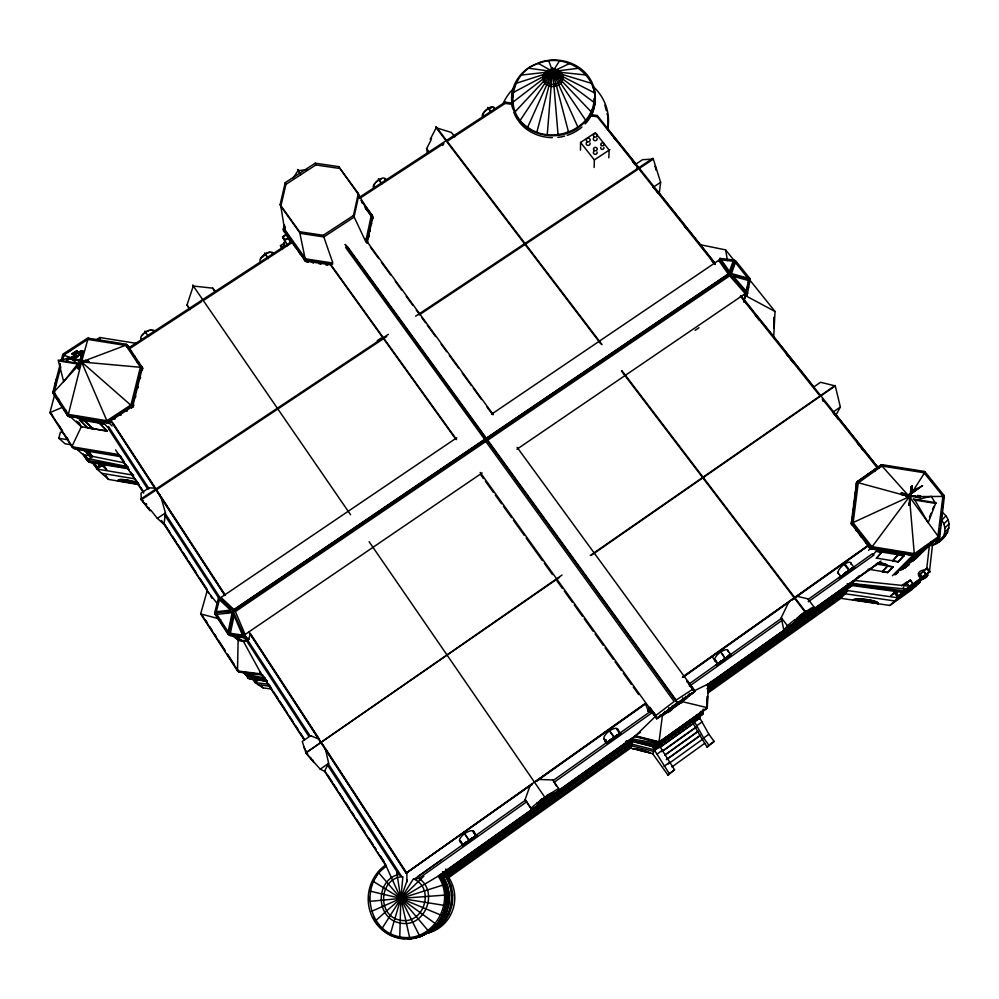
<?xml version="1.0" encoding="UTF-8"?>
<svg xmlns="http://www.w3.org/2000/svg" width="999" height="999" viewBox="0 0 999 999"><rect width="100%" height="100%" fill="white"/><g stroke="black" fill="none" stroke-linecap="round" stroke-linejoin="round"><path stroke-width="1.5" d="M74.65 355.944L76.473 354.62L74.775 355.719A22.79 9.778 -28.7 0 1 74.538 356.131C58.604 363.624 71.853 359.815 74.8 354.158M81.456 351.124L81.443 352.859M367.132 242.158L367.12 243.182M580.481 150.187L580.556 142.445L595.342 132.692L609.165 150.1L608.803 157.792M594.155 98.439C593.743 129.758 551.373 145.392 527.659 127.223C502.847 111.264 511.138 71.503 538.436 63.461C565.834 51.798 601.236 75.737 594.043 106.581M945.578 535.501L938.623 540.059L934.377 540.834L930.369 544.755C945.291 543.893 956.38 523.051 942.794 512.849M909.889 503.971L909.989 502.172L909.352 504.358M910.289 502.684L909.702 504.133M938.348 542.182C945.628 537.524 946.927 526.885 941.72 520.192L945.841 516.008M432.018 929.22A2.697 2.572 -85.2 0 0 433.491 927.846C448.126 914.997 450.199 891.657 439.947 875.461L439.235 875.361L443.718 884.415A40.522 38.861 -81.5 0 1 423.239 935.151A40.522 38.861 -81.5 0 1 373.189 918.793A40.522 38.861 -81.5 0 1 385.264 865.296L386.064 865.234L377.572 852.172M909.652 502.497L909.29 504.895L909.914 502.647M909.877 503.558C909.939 501.248 909.215 507.654 910.251 502.709M236.701 637.824L238.137 640.047L237.5 670.953L239.236 672.102L262.862 675.087M591.558 116.146L591.633 113.062M591.982 116.134L592.132 109.952M911.937 489.185L911.937 488.861M640.446 732.23L438.099 876.173C456.88 902.447 432.167 943.83 399.775 936.85L400.836 898.426L402.909 876.685M433.616 929.157L424.812 933.753L433.616 929.157L440.684 922.539L445.879 914.26L448.838 904.894L449.375 895.092L447.452 885.526L443.219 876.835L441.158 876.573L441.508 874.662L442.807 874.849L631.63 740.496L632.504 738.224M594.13 167.495L594.343 159.915L580.556 142.445M636.625 168.094L638.186 168.082L597.252 116.746L597.29 115.534L589.61 114.41M607.742 129.221L608.129 117.682L607.042 113.499M911.65 487.2L909.477 505.307L911.65 487M607.717 129.445L608.129 117.682M773.726 323.289L773.925 317.345M903.583 553.908L901.585 553.97L901.672 553.284M607.729 129.97L607.779 128.746A54.77 49.675 -4.9 0 0 593.106 86.426M407.555 938.585C438.249 939.385 456.993 899.899 439.61 875.411L635.252 736.238L659.153 742.257L706.917 708.191L707.517 696.303M693.731 691.096L708.478 683.828L707.292 707.679L706.58 708.666L658.94 742.644L635.089 736.638L439.947 875.461M700.324 714.56L700.162 717.569L698.825 719.442M703.171 709.115L702.934 713.736L656.58 746.802L633.403 740.946M707.804 690.359L708.104 684.402L879.944 562.162L707.767 684.927L708.478 683.828M773.738 327.834L774.275 317.457M748.875 278.871L775.037 311.488L773.713 336.775L756.168 315.197M428.908 931.043C447.415 920.579 452.784 894.08 441.158 876.573M438.561 923.001L440.022 922.689C451.098 909.065 451.56 888.411 440.934 874.412M425.599 933.216C447.402 924.974 455.819 895.903 442.944 876.797L633.229 741.37L656.355 747.215M423.089 934.003C448.888 929.37 459.89 894.879 443.906 874.849M427.647 932.991C450.249 926.31 459.902 896.54 446.79 877.297L631.493 745.803L653.933 751.473M77.522 356.081C78.084 358.604 77.198 355.02 79.208 355.182C86.301 352.31 75.075 356.056 80.157 353.384M77.697 356.531L78.197 355.944L77.485 355.919M368.881 901.772L369.143 897.264M706.58 708.666L707.342 696.528M399.775 936.85C367.345 931.193 359.353 883.978 386.288 866.32L324.513 771.278L320.242 769.168L306.069 753.296L302.26 741.483L310.614 735.689L319.455 739.322L250.337 633.466L248.751 639.06L243.107 640.771L238.137 640.047M911.325 486.763L912 485.964L911.25 489.248M80.082 353.171C91.359 347.04 70.867 358.678 81.543 350.649M244.668 641.033L239.76 640.434C223.863 627.36 242.395 644.48 246.278 640.846M547.252 134.715L552.634 67.595M74.7 353.996L71.791 353.783L76.836 350.649L75.712 352.909L81.356 350.999L81.481 352.847L81.98 351.074L81.169 352.16M912.349 485.989L910.938 489.772L911.8 486.763M110.764 420.292L155.694 489.123L155.482 488.199L149.063 487.812L148.988 488.661L108.491 426.523M857.679 600.337L873.8 602.697M852.709 600.049L878.009 603.721A12.925 2.485 6.6 0 0 867.607 599.65A12.925 2.485 6.6 0 0 852.709 600.049L840.896 598.339L708.129 692.881M890.958 552.222L891.982 550.511L890.958 552.222L892.906 552.472L892.457 551.773M880.419 549.787L880.331 550.461L882.254 550.724L881.83 550.024M902.397 553.409L870.516 548.164L870.429 548.838L872.327 549.088L871.927 548.389M652.809 159.478L652.934 158.304L415.596 316.221M938.973 536.488L938.635 537.812M939.547 534.465L940.234 528.459M940.571 525.462L941.245 519.468M941.595 516.471L942.107 511.975M942.581 507.717L943.118 502.972M943.655 498.314L943.805 496.978L942.382 496.753L944.018 495.392L925.124 471.953L910.226 495.317M935.588 539.085L937.174 539.522L939.734 536.95L944.33 496.416L909.415 496.653L856.892 482.355L851.635 523.776L851.51 521.765M635.089 736.638L635.426 735.801L659.39 741.845L707.292 707.679L682.367 701.66L662.362 715.896L658.94 742.644M926.722 568.731L929.395 545.479M927.896 572.39L927.547 575.486L904.769 591.957L853.034 584.939L707.529 688.498M932.567 544.343L929.432 571.84L926.123 574.487L923.213 570.816L926.985 568.094L929.894 571.765L926.985 568.094M942.919 496.178L937.786 537.225L938.685 538.349M878.009 603.721L889.872 605.444L911.2 590.184L920.067 582.217L920.416 579.183M905.444 553.908L913.523 555.869L911.525 555.606L911.612 554.92M900.661 494.268L920.079 497.24L900.661 494.268L900.836 493.581L919.942 497.09M939.734 536.95L938.311 536.713L914.547 553.658L913.885 555.506L870.429 548.838M881.18 466.096L882.005 464.685L924.175 471.403L923.526 473.339L924.624 472.552M916.071 554.47C911.15 556.131 900.773 568.618 914.385 555.019L909.415 496.653L880.968 464.922L857.417 481.481L856.18 483.366L856.605 484.94M942.544 496.803L943.106 496.378L924.025 472.739L924.175 471.403M872.689 555.157L876.248 551.136L903.983 555.706L898.113 561.9L892.569 560.976L898.438 553.871M898.113 561.9L903.983 555.706M902.659 552.272L901.585 553.97M909.59 505.169L908.89 505.219L911.188 486.763M911.175 487.949L911.313 486.788M904.083 552.497L903.558 554.233M911.612 489.335L911.575 488.848M220.779 599.075L218.469 597.976L214.635 612.799L233.629 611.138L729.957 274.101L734.615 260.152L719.917 258.391L719.367 261.326L719.517 260.09L720.853 260.252M876.048 563.985L893.118 566.808L887.624 572.614L882.254 571.728L887.649 565.909A8.154 1.773 7.5 0 0 879.058 562.724M887.624 572.614L893.118 566.808M892.569 560.976L898.338 554.77A8.442 1.898 7.3 0 0 893.768 552.135M225.449 595.354L160.777 496.316L165.447 512.949L164.036 524.4L157.343 518.356L150.724 510.077L149.962 510.589L140.634 499.175L388.361 334.353M702.235 247.153L659.278 193.307L660.626 182.293L653.334 159.116L642.544 159.678L634.977 164.71M719.917 258.391L719.755 259.628L729.957 274.101L746.34 292.882L747.677 293.119C746.603 296.004 743.905 297.29 743.98 301.71M881.88 552.06L876.41 558.304L881.88 552.06A8.442 1.898 7.3 0 1 891.682 551.723M882.254 571.728L887.649 565.909M871.228 548.488L870.516 546.003M881.405 466.62L881.568 465.297L882.966 465.522M870.928 548.339L909.415 496.653L939.21 537.837L914.947 555.269L914.048 554.145M880.531 465.522L857.017 482.067L857.891 483.166L881.842 466.009L882.005 464.685M872.814 547.352L872.327 549.088M852.584 514.173L852.721 512.35L854.133 512.574M854.407 505.007L853.546 504.045L854.008 502.285M855.406 494.305L855.294 492.27M856.48 482.942L851.348 523.114L853.633 524.45L852.796 525.549M912.312 486.088L911.712 487.175M283.416 247.789L283.916 242.682M54.558 385.427L56.831 377.922M745.903 294.88L745.679 296.116L745.641 294.842M743.768 301.81L748.825 279.295L749.912 278.559L735.551 260.664L734.465 261.388L719.755 259.628L491.558 414.185M746.977 295.529L746.653 294.243M747.826 289.335L748.563 287.337L747.227 287.1M748.651 283.179L750.162 279.533L729.957 274.101L730.344 272.565L232.755 610.414L243.918 635.289L249.113 639.36M750.162 279.533L747.202 294.742L745.866 294.505M442.807 874.849L442.457 876.735L633.453 740.821L631.855 738.586M744.168 298.888L743.681 301.536L745.217 295.741L744.567 295.504M238.549 635.864L238.249 636.738L236.513 635.963M239.76 640.434L245.667 640.834M245.742 636.713L245.03 637.737L243.656 636.663L243.918 635.289L482.167 472.914M244.006 636.7L244.043 637.387M244.231 637.374L248.102 640.921M244.58 637.387L244.855 636.013M245.454 638.336L247.914 640.247L244.767 637.374L229.658 635.202M456.755 437.762L219.792 598.251L233.629 611.138L228.684 634.465L243.656 636.663M235.152 636.513L240.235 640.384M228.109 631.793L232.168 612.699L216.808 614.373M230.332 633.291L234.103 615.584L242.42 635.064M281.993 209.028L280.12 204.62L285.239 182.617L315.222 163.187L338.649 166.608L358.853 195.105L371.191 216.021L365.671 241.483L366.396 242.47M367.432 243.194L366.945 241.683L372.465 216.209L371.191 216.021L364.935 207.505M369.755 230.032L369.505 231.231L370.317 229.857L368.843 229.008M367.232 242.545L372.727 217.108M368.943 236.226L368.119 237.587L368.743 235.564M371.69 223.514L370.879 224.887L371.491 222.852M372.927 217.782L372.115 219.143L372.927 217.782L372.277 215.309L362.45 201.935M366.945 241.683L365.671 241.483L353.459 215.522L358.329 193.381L338.649 166.608M604.582 740.933L606.231 743.281L607.042 741.832L605.369 739.472M325.724 262.737L325.711 264.585L327.185 264.373L327.56 265.297L327.01 262.937L326.985 264.772M77.497 356.393L76.424 356.468A6.606 2.822 -29.1 0 1 75.899 356.593L75.762 356.718M313.486 260.876L313.474 262.725L312.2 262.525L312.212 260.689M318.981 261.713L318.968 263.561L320.454 263.349L320.829 264.273L320.267 261.913L320.242 263.748M236.9 636.538L237.113 635.814M245.03 637.737L243.681 637.537L243.893 636.8M307.355 261.788L307.355 259.952L307.967 262.312L307.555 261.388L306.069 261.588L305.444 260.115L299.563 231.731L280.12 204.62M285.239 182.617L285.939 184.353L280.831 206.306L284.565 229.295L305.719 258.903L305.906 260.989L304.545 260.115M219.792 598.251L215.971 613.074L214.797 613.873L227.784 633.89L230.12 635.551L231.481 635.751L231.793 634.84M230.12 635.551L230.357 634.79M645.829 751.847L637.512 749.737M633.241 748.775L650.024 753.021A8.654 0.812 14.1 0 0 641.982 750.149A8.654 0.812 14.1 0 0 633.241 748.775L630.594 748.101L448.788 877.559L445.404 877.122L632.117 744.218L654.807 749.949L660.152 746.128M284.153 231.543C287.237 232.692 282.904 232.817 283.304 229.108L284.328 224.65M284.378 227.023L283.691 229.982L284.952 230.182L285.252 226.323M135.739 483.166A8.129 1.523 13.1 0 0 127.06 480.906A8.129 1.523 13.1 0 0 122.253 481.293L137.013 483.766M131.905 404.295L133.641 405.007L133.317 406.268L132.28 405.107L141.683 367.407L81.556 361.95L62.712 354.72L61.139 360.701M128.109 346.041L129.033 348.401L126.249 344.243L88.162 338.174L81.556 361.95L132.842 406.943L133.479 407.043L132.855 406.356L133.641 405.007M135.052 397.54L135.839 396.191L134.103 395.479M138.187 386.775L137.4 388.124L137.737 386.263M140.522 377.385L139.748 378.733L140.522 377.385L138.799 376.66M142.695 368.643L141.92 370.005L142.695 368.643L141.683 367.407M71.753 416.608L69.231 416.795L68.032 415.659L81.556 361.95L127.06 344.755L142.108 367.182L140.984 367.919L140.397 367.195L125.936 345.479L87.837 339.41L63.973 354.92L62.8 359.415M106.244 421.166L107.53 421.378L107.205 422.652L105.919 422.44L106.394 422.914L108.691 423.351L106.568 422.003L106.893 420.729L81.556 361.95L52.997 393.082L67.22 415.134L71.591 417.245M126.249 344.243L126.548 346.216L127.66 345.492M126.548 346.216L126.861 344.98L125.587 344.78L126.036 345.329M78.871 422.902L81.331 426.698L107.33 431.218L99.438 423.101A7.98 1.723 13.8 0 0 89.735 419.642A7.98 1.723 13.8 0 0 84.578 420.654L92.782 428.596M97.253 419.68L97.415 421.428L99.888 421.241M98.214 421.166L98.539 419.892M98.439 421.665L98.601 421.029M107.343 431.218L99.438 423.101M92.994 427.772L92.732 428.796L87.725 427.972L79.495 419.817L104.533 423.938L99.388 423.314M92.732 428.796L84.528 420.866L84.803 419.817L96.828 421.803M85.689 419.905L94.68 421.603M88.998 419.455L87.787 419.855L90.285 419.667M87.725 427.972L79.495 419.817M88.861 361.563L88.899 362.25L88.861 361.563L70.941 358.479L72.527 358.579M78.009 416.521L78.184 418.269L80.694 418.082M78.958 417.994L79.296 416.733M79.246 418.506L79.408 417.869M325.711 264.585L327.222 264.423M76.935 367.37L78.197 365.397L77.735 364.185L78.933 365.696L77.56 366.97L78.421 367.395M71.166 444.78L65.06 443.768L58.841 438.261L60.427 432.155L62.999 432.592M78.034 364.235L78.072 364.997M81.568 350.936L81.244 350.599M81.406 353.159L82.33 351.823L81.531 352.822M77.785 368.369L82.717 351.486L78.471 368.631L77.785 368.369L78.471 368.631M77.947 368.544L81.993 352.984M78.446 367.332L78.184 368.431L77.26 366.933L78.609 365.734M78.297 368.456L82.717 351.486M70.317 417.033L70.479 416.396L78.147 417.669M318.968 263.561L320.479 263.399M88.899 362.25L71.379 359.278L72.59 359.016M313.474 262.725L312.437 262.175M536.875 132.143L552.734 71.541L559.452 60.964M918.643 496.103C923.476 497.402 916.22 496.291 917.869 495.516M53.559 392.819L52.86 392.132L60.352 363.698M55.132 386.838L56.319 382.355M63.074 356.68L62.712 354.72M132.28 405.107L130.981 404.895L106.893 420.729L68.357 414.398L54.133 392.345L60.827 366.895M54.583 394.992L49.95 412.637L71.828 446.715L74.301 448.926L120.854 456.68L124.201 461.838M282.63 248.951L284.99 239.972L288.174 237.899M306.069 261.588L307.592 261.438M909.739 502.672L909.29 504.408M81.156 351.248L81.069 352.172M749.912 278.559L749.437 280.22L734.465 261.388M749.225 283.216L749.462 282.417L748.126 282.18M748.101 289.36L748.338 288.574M911.288 489.735L912.137 486.813M390.459 933.665L400.836 898.426L407.292 879.982M74.788 356.031L73.889 356.581L76.274 354.308L70.117 358.429M106.394 422.914L107.405 423.139M702.834 477.859L703.046 477.16M370.879 886.975L372.252 882.691M372.277 217.507L372.028 215.909M735.401 262.55L731.48 273.601L747.889 278.134M733.116 261.226L729.47 271.466L721.241 259.802M525.112 799.55L531.705 809.59L525.112 799.55L529.982 785.988L532.267 784.365M629.482 739.547L628.259 742.894L626.623 740.596M626.186 749.575L626.76 748.026M627.921 744.842L625.586 741.358M631.405 741.121L630.394 743.78L627.085 746.128M350.574 514.735L192.657 285.052L193.257 286.026L187.013 304.995L189.261 308.416M462.949 845.054L462.187 844.704L462.862 844.08M459.752 841.058L462.999 845.928L465.097 844.03M630.594 748.101L632.117 744.218L630.556 742.02M443.219 876.835L633.453 740.821M462.999 845.928L464.185 844.792M902.01 493.806C912.674 494.293 893.843 492.02 903.795 494.13M929.495 517.082L931.043 513.249M932.567 509.502L933.878 506.281M647.714 711.4L649.825 707.23L656.293 716.233M650.224 707.904L649.487 708.678L656.68 718.83L665.459 712.599L664.61 711.4M650.187 707.991L649.45 708.766L649.025 708.179M649.912 711.9L650.761 709.889L649.825 712.374M851.785 524.288L852.634 525.374M476.698 835.289L476.036 834.877L474.825 836.038M475.574 835.501L474.962 836.238M652.871 712.811L655.519 717.07L653.433 713.86L654.008 713.448M527.659 127.223L552.734 71.541L569.717 63.424M310.614 735.689L310.339 736.288L247.277 639.51M856.842 530.744L855.544 529.882L856.955 528.708M72.989 359.016L71.553 358.516L72.652 358.641M81.331 426.698L71.828 446.715L119.38 454.645M656.68 718.83L676.922 703.096L695.042 691.221L517.132 447.365M868.306 545.854L792.269 599.787L797.327 596.341L807.779 598.813L813.935 606.868L809.889 608.878L810.326 609.452L795.329 620.117L794.892 619.542L787.424 625.736L783.84 630.219L781.28 617.619L788.536 602.572M860.626 535.576L861.513 536.663M662.424 715.759L663.711 713.199M665.059 712.649L662.387 714.61M664.797 712.212L665.471 712.587M666.895 711.276L665.759 713.473L665.209 712.699M138.187 362.187L138.923 363.112M834.714 386.301L835.152 385.464L590.234 555.481M427.422 152.909L426.585 148.651L431.081 139.985L430.369 139.036L436.188 127.785L435.976 126.586L602.072 344.618M324.513 771.278L328.634 763.336L325.287 748.251L406.006 871.89M652.584 741.196L656.58 746.802M865.271 541.495L866.183 542.619M81.631 351.96L82.168 351.124M442.769 145.517L443.843 143.469L359.677 198.426M851.947 568.756L853.708 568.094M853.87 568.269L854.57 567.607L851.985 569.105M686.987 681.231L687.312 680.619L686.725 681.031L693.244 689.959M687.637 681.393L689.772 684.49L689.185 684.902M676.198 703.758L669.555 708.828L668.693 707.629M877.522 466.908L836.051 414.91L840.371 407.03L835.264 385.926L820.554 382.267L813.873 386.9M678.97 704.083L680.257 701.773M689.934 685.589L690.509 685.177L687.687 681.306L687.062 681.805M658.791 741.545L656.93 744.854L631.63 740.496M690.509 685.177L687.687 681.306M652.846 745.579L655.044 748.663M668.006 775.174L669.255 773.613L654.57 750.349L659.914 746.54L674.55 769.817L668.006 775.174L652.684 753.696L654.807 749.949L651.673 745.554M633.104 741.695L656.181 747.527L662.062 742.894L660.526 740.534M681.655 702.909L684.165 698.488M660.314 742.444L661.6 740.197M685.801 698.289L695.042 691.221L656.93 718.331L480.182 472.427M686.288 697.452L686.55 698.326L666.021 712.924L665.596 712.337L684.914 698.588M659.003 745.916L654.982 748.788M686.55 698.326L685.426 696.266M689.485 693.431C693.144 695.554 681.405 699.824 689.335 695.429M694.193 692.082L691.67 693.768M382.305 928.071L413.411 878.858M383.641 867.394L378.259 872.439L373.214 881.293M725.449 658.853L720.142 650.911L725.449 658.853L720.516 662.549M710.976 681.405L707.804 686.301L852.222 583.541L859.327 575.636M709.502 686.788L708.004 684.415M901.148 493.431L903.945 493.943L902.247 493.294M520.229 120.292L552.734 71.541L578.896 68.219M293.169 177.785L298.027 170.667L306.905 169.755M375.736 876.872L377.247 874.674M857.03 483.066L858.129 481.281L859.003 482.38M902.122 493.668L904.857 493.856M862.274 479.033L862.374 478.296M863.486 477.51L862.075 478.733M677.222 703.796L678.608 701.822M695.204 719.455L696.64 717.407M697.864 715.659L700.811 711.438M695.117 720.079L699.013 717.369M868.193 475.062L868.231 474.175M660.277 747.165L693.244 723.638L694.842 721.365L700.162 717.569L698.588 715.396M867.919 474.625L869.342 473.401M703.496 710.064L701.223 713.261L656.93 744.854L654.457 741.395M874.1 471.053L874.113 470.042L874.974 471.141M873.788 470.492L875.211 469.268M879.42 466.296L879.307 467.045M880.206 465.971L880.968 464.922M853.546 504.045L855.244 503.858M701.423 711.363L703.034 713.586L702.297 714.61L656.181 747.527M662.624 751.148L695.529 727.659L693.244 723.638M77.398 367.108L78.496 365.447M851.048 523.501L909.415 496.653M851.335 524.525L853.146 522.814L858.291 482.579L857.417 481.481M851.922 524.438L853.146 522.814L871.827 546.628L914.547 553.658L915.434 554.795M603.958 738.698L607.292 743.431L611.126 740.197M608.129 742.682L607.292 743.431M609.003 741.32L616.146 735.876M664.959 755.132L697.789 731.668L695.529 727.659M856.418 531.006L857.841 529.82L856.992 530.906M905.818 566.908L900.661 570.192M916.77 556.143L916.208 556.281M667.295 759.09L700.049 735.664L697.789 731.668M860.189 535.814L861.613 534.64M861.063 536.938L862.499 535.764L861.638 536.825M784.515 632.642L781.78 636.026L787.774 630.319M786.275 630.456L789.834 626.061M779.195 640.646L781.38 637.961L779.782 635.839M789.572 628.121L794.093 622.564M799.1 617.569L801.161 615.147L795.429 622.102L795.004 621.54L799.013 616.62L799.45 617.195M797.527 618.781L795.903 621.141M797.851 618.756L798.301 618.206M798.775 617.607L799.125 616.82M795.853 621.765L799.55 616.57L805.519 612.612M795.803 621.515L799.887 617.07M784.365 636.962L786.6 634.24M803.496 612.587L802.809 614.747L802.384 613.935L801.061 614.597M803.558 613.736L801.673 616.033L803.109 614.285M801.123 617.132L805.781 612.724M921.902 472.227L923.675 472.003M865.733 542.894L867.169 541.72M924.262 473.002L925.124 471.953M700.049 735.664L707.13 747.152L714.148 741.445L708.915 734.24L699.812 718.069L694.505 721.852L703.658 738.011L708.89 745.217L707.13 747.152M911.275 489.822L911.887 489.098M809.914 611.663L813.935 606.868M840.546 575.998L838.748 578.121L851.685 568.931M846.128 572.452L846.802 571.665M869.08 547.165L869.954 548.551L870.516 548.151M849.287 570.891L849.762 570.342L844.068 563.011L844.118 564.235L849.287 570.891L847.552 572.152M868.543 550.437L871.827 546.628L869.967 548.289L851.635 524.125L852.759 523.339M919.417 496.366L918.605 496.416M880.331 550.461L881.168 550.124M852.971 581.381L848.963 585.851L847.264 583.666M850.161 585.826L843.168 592.332M839.922 597.402L842.744 594.28M719.705 662.687L721.403 661.176M712.1 656.68L718.044 664.747L723.788 660.114M718.044 664.747L719.767 663.236M840.896 598.339L847.914 590.596L898.201 597.864L920.067 582.217M707.192 688.96L854.033 583.841L707.342 688.323M943.106 496.378L944.018 495.392M943.406 497.402L944.33 496.416M515.072 111.838L552.734 71.541L586.363 75.025M902.097 493.431L904.857 494.08M911.887 492.857L906.13 496.515L916.895 488.786L906.418 496.878L908.815 495.017M379.632 871.603L384.265 867.194M911.525 555.606L912.462 555.269M943.818 523.913L947.976 519.78M837.699 572.327L841.408 577.122L842.482 576.198M892.432 575.699L913.036 555.157L915.696 554.845M904.732 563.598L905.444 564.497C877.047 590.109 919.804 550.074 920.391 553.558L912.099 561.338L918.056 555.107L914.222 557.604M897.227 571.94L905.444 564.497M915.571 554.12L908.054 561.188M910.663 559.328L915.721 554.308M429.895 931.405C405.569 943.406 429.92 933.029 433.479 927.871M919.592 551.448L920.329 551.436M919.954 551.798L921.453 550.636L920.554 549.512M922.264 549.575L925.261 546.628M944.892 527.984L949.05 523.888M904.632 568.356L906.83 566.183M923.251 550.062L929.682 544.08M912.099 561.338L920.391 553.558M923.401 550.249L932.317 542.207L925.986 548.401L923.401 550.249L922.664 549.338M915.072 559.452L933.453 541.47M944.829 532.117L949 528.071M635.426 735.801L656.018 715.833M375.849 920.454L400.836 898.426L423.838 876.185M934.564 543.98L938.623 540.059M943.655 536.038L947.814 532.03M131.119 351.136L131.668 352.535M896.165 591.146L890.746 595.779L895.853 592.12M901.498 585.776L906.755 582.017M135.402 357.567L134.528 355.794M897.452 591.196L895.254 592.819L898.326 596.753L902.197 593.98M898.376 590.584L896.128 592.682L898.663 595.916L906.43 589.447M906.455 582.792L909.352 586.488L906.455 582.792L910.226 580.069L912.986 583.891L910.226 580.069M907.904 582.504L910.052 580.506L903.571 585.839L906.817 583.516M923.338 570.167C912.736 571.64 921.902 585.114 927.834 575.237L904.083 592.594L852.447 585.576M607.717 742.095L608.366 741.483M362.113 202.972L362.162 202.073M617.807 734.602L616.533 735.689M618.618 734.203L619.28 733.591M926.16 574.188L922.776 577.247L920.179 573.963L926.81 568.531M366.745 209.291L366.808 208.404L365.721 209.116M367.47 210.265L367.52 209.378M488.798 438.461L485.139 440.559L674.138 701.51L655.219 715.946M898.663 595.916L903.196 591.758M852.222 583.541L906.155 589.135L929.432 571.84L927.684 569.63M898.326 596.753L895.516 592.582M909.415 586.813L912.674 583.828M889.872 605.444L898.201 597.864L894.105 592.619M904.083 592.594L910.951 587.362M899.912 597.315L903.358 594.168M917.382 582.155L915.396 583.953L920.579 579.87M915.321 584.54L918.918 582.03M911.35 589.123L914.922 585.901M906.38 563.548L907.741 562.4M718.568 663.348L721.815 660.689L688.773 684.19M727.659 656.68L728.808 656.118L726.997 657.13M530.981 808.116L538.923 801.585M846.128 571.965L846.503 571.878M843.418 574.712L845.154 573.426M841.982 576.548L843.381 575.436M851.26 568.781L850.586 569.355L851.31 568.906M852.472 567.669L850.374 569.418M539.622 800.861L541.246 799.45L542.395 801.785M536.775 803.109L537.187 803.708L544.73 797.202L558.616 788.461L552.734 779.944L539.148 779.482L536.863 781.106M542.32 799.487L544.205 797.864L542.32 799.487L541.908 798.888M547.415 795.866C546.353 799.038 544.08 795.229 545.579 797.652L548.126 795.466L547.714 794.854M463.786 844.18L465.921 842.444M465.222 843.231L466.82 841.932M76.249 356.268L76.249 356.268A5.969 2.56 -29.1 0 1 75.837 356.256L76.424 357.28L75.187 358.266M608.291 742.394L612.637 739.073M795.329 620.117L806.405 610.889L808.553 610.614L808.116 610.039M801.935 614.435L802.372 615.009L797.502 618.468L797.065 617.894M803.933 613.161L801.498 615.172L802.821 614.51M803.683 614.073L806.842 611.463M726.835 657.354L728.746 655.681M917.244 552.522L918.306 551.66M75.112 358.279L75.375 356.543M727.771 656.78L728.883 655.881M897.002 573.026L894.679 574.85L898.326 572.252M842.956 575.711L844.58 574.462M850.511 569.605L852.609 567.857L851.548 568.543M441.82 859.59L417.907 876.585M914.497 491.221L912.961 492.12L922.639 485.601L913.998 490.696L916.645 488.449L911.1 492.569L914.397 490.684A24.113 2.01 -35.2 0 0 914.684 490.546L911.263 493.356L911.95 492.919M901.135 493.581L903.958 493.793M472.714 837.549L470.691 839.098M472.852 837.749L470.829 839.31M464.635 844.305L466.333 843.056M907.167 561.675L909.565 559.827M609.39 740.634L610.701 739.61M615.421 736.263L616.395 735.501M615.559 736.463L617.594 735.052M908.84 561.538L899.774 570.129M896.253 573.526L898.076 572.19M844.143 573.901L849.55 569.905L843.306 574.437M844.267 574.65L846.016 573.351M512.549 102.435L552.734 71.541L591.608 83.392M684.477 698.276L676.773 704.033L677.372 702.921L676.498 701.735M908.278 561.888L910.139 560.551M472.814 837.974L464.023 844.005M465.996 843.243L467.807 841.945M614.435 737.299L616.283 736.063M76.973 350.674C74.026 354.058 77.76 351.86 77.885 352.447C74.975 353.833 81.381 352.01 81.718 350.999M722.427 660.376L725.948 657.829M724.512 658.816L726.273 657.654M726.41 657.841L718.393 663.336M847.452 571.79L849.687 570.092L845.816 572.814M849.088 570.704L844.467 574.05M845.841 573.426L847.577 572.177M909.839 560.701L911.525 559.452M142.545 367.707C141.471 369.468 141.071 364.76 142.545 367.707L141.421 366.146L140.297 366.883M694.405 691.72L690.833 694.342L694.405 691.72L693.593 690.509M240.759 639.747L235.514 636.138L239.535 638.798M468.881 840.072L469.542 839.61M471.216 838.873L469.205 839.847M467.619 842.032L471.216 839.472M613.186 738.348L614.785 737.2M612.499 739.11L616.021 736.613M723.301 660.139L724.887 658.99M911.525 559.527L913.211 558.241M908.94 494.942L910.963 493.656L908.091 495.891L914.747 491.146A24.113 1.998 -35.2 0 0 914.934 490.884L918.993 487.587M664.06 766.333L669.355 762.549M703.658 738.011L708.915 734.24M668.368 763.91L702.634 739.235M671.927 766.945L704.894 743.194M669.255 773.613L674.55 769.817M708.89 745.217L714.148 741.445M920.529 553.746L914.759 556.443M897.09 571.765L914.609 559.552M661.163 740.958L699.088 713.898M901.972 569.655L909.465 564.585M703.034 713.586L697.502 717.607L695.991 715.247M655.144 748.051L702.572 714.235M659.228 747.702L693.556 723.201M657.18 754.008L662.524 750.187M697.14 725.474L702.447 721.678M661.588 751.685L695.841 727.222M665.209 754.757L698.126 731.231M920.179 573.963L922.339 572.415M666.271 759.64L700.374 735.252M909.352 586.488L913.123 583.753M926.123 574.487L929.894 571.765M906.155 589.135L926.011 574.937M916.445 585.476L894.792 600.961L845.042 593.756L707.717 691.533M540.072 800.661L542.619 798.85M547.227 795.579L550.324 793.368M798.288 617.032L800.723 615.297M803.246 613.498L806.892 610.913M541.82 799.787L545.766 796.715M664.647 712.324L665.796 711.5M800.137 615.821L805.781 611.8L806.218 612.375L801.535 617.432M542.12 800.973L541.845 800.149L548.014 795.741L548.463 797.464L547.789 795.616L541.708 799.949L542.195 800.674M798.663 617.382L805.631 612.524M537.187 803.708L552.822 792.594M686.812 697.115L690.321 694.63M547.752 796.378L541.97 800.211M665.334 712.849L684.34 698.726M797.702 618.556L803.745 614.31M803.383 614.847L797.589 619.293M548.239 796.615L542.132 800.998M666.158 712.662L686.713 698.039M542.807 800.936L548.588 796.827L548.126 795.042L548.988 797.414L548.588 796.827M795.004 621.54L801.648 616.808L802.085 617.37M542.445 801.448L548.226 797.339L547.789 795.616M795.666 621.328L801.398 617.245L805.157 612.599L804.632 611.775L803.958 613.698M667.994 712.624L671.728 709.977M706.043 685.564L881.006 561.088M445.017 872.164L543.444 802.135M628.796 741.408L546.903 799.675L547.165 800.599M709.128 684.265L788.348 627.896M791.67 625.536L851.635 582.879M445.641 875.261L449.051 872.839L446.815 872.464M547.877 802.509L544.517 804.894L544.005 803.308M707.879 690.284L847.914 590.596L846.303 588.511M920.079 550.636L922.477 548.926M926.011 546.403L929.532 543.893M919.367 551.386L920.479 550.586M925.886 546.878L924.762 547.677L926.548 546.366M936.026 539.647L937.149 538.848M907.904 561.013L925.986 548.401M248.701 631.98L406.106 873.101L645.429 703.346M682.342 677.16L868.193 545.342M532.205 783.903L406.406 873.138L249.625 632.991M536.026 781.193L645.304 703.671M683.428 676.635L868.955 545.029M406.106 873.101L532.504 784.065M537.574 780.469L645.454 703.945L648.101 710.439L652.372 712.499L554.133 782.292L556.505 786.275M683.291 677.097L789.734 601.585M870.279 547.914L871.403 547.127M942.382 496.753L943.493 495.966L942.606 494.855M717.769 663.186L716.221 665.147L729.882 655.169M730.481 654.158L729.907 654.57L730.769 655.719L731.33 655.319L728.346 656.942M328.334 763.898L401.848 876.722C378.633 878.908 377.048 916.308 400.237 920.141C423.326 925.399 435.452 889.06 414.21 879.207L467.057 841.67L466.021 842.307M473.414 837.162L525.511 800.149M607.392 741.995L553.096 780.556L552.734 779.944M611.176 739.31L616.233 735.714M620.017 733.029L650.324 711.5M729.395 655.344L781.443 618.381M840.771 576.236L807.904 599.575L807.779 598.813M853.421 567.257L872.377 553.783L873.95 555.082L808.266 601.748M464.198 844.155L472.952 837.949M474.013 837.1L475.849 835.913L470.404 839.347M606.231 743.281L619.667 733.741M475.174 836.987L476.848 836.101L473.588 831.243M619.517 734.452L620.829 733.815L617.482 729.108M841.408 577.122L841.245 575.786M653.021 711.8L652.397 712.337L649.637 708.316M414.21 879.207L418.893 878.371L526.623 801.835M689.435 686.163L781.867 620.491M80.682 352.31C84.79 348.976 82.979 354.52 79.97 353.072L78.446 353.921L81.581 353.446L77.21 355.819M857.03 483.216L858.141 482.442M912.924 558.516L916.133 556.206M902.035 569.255L903.308 568.369M915.121 490.247L913.735 491.633L916.795 489.098M467.944 841.195L469.592 840.047M320.242 769.168L328.634 763.336M833.653 411.7L840.371 407.03M844.33 573.863L846.265 572.639M849.175 571.028L850.936 569.742M725.386 658.953L727.16 657.667M613.786 737.487L615.434 736.188M469.031 840.147L470.691 838.985M306.218 750.773L306.343 753.046M562.025 575.062L305.607 753.059L559.49 577.372M591.483 555.169L835.264 385.926M307.704 753.82L307.105 754.233L309.315 756.88M312.774 759.902L312.175 760.314L309.99 757.692M919.242 487.924L917.045 489.435M251.81 678.458L255.12 680.669L257.33 679.145M253.696 679.283L254.982 681.268L257.005 679.882M254.982 681.268L257.255 680.044M259.303 679.595L254.982 682.554L252.248 678.333M251.723 673.788L248.314 676.111L242.445 672.19M244.443 672.477L247.927 677.871L253.709 674.275L248.189 678.046L244.705 672.652M516.97 449.2L746.34 292.882M695.129 330.357L698.988 327.722M220.717 619.667L219.555 620.466L220.267 620.704M227.784 633.89L228.958 633.091L243.918 635.289M471.103 839.597L472.939 838.311M722.314 660.676L719.779 662.262M726.947 657.866L728.683 656.643M611.9 738.81L609.852 740.147M614.984 736.65L616.096 735.913M609.989 740.247L612.037 738.998M610.127 740.446L611.6 739.46M615.859 736.787L617.632 735.526M149.176 507.904L148.414 508.416L145.929 505.307L146.541 503.846M655.931 170.092L655.232 166.159L654.707 166.508M157.343 518.356L165.447 512.949M653.034 187.362L660.626 182.293M850.673 569.979L853.508 568.081M149.063 487.812L140.996 493.181L141.359 499.825L386.7 336.563M377.247 340.659L381.143 338.074M419.155 314.96L653.334 159.116M143.469 500.774L142.707 501.286L145.18 504.37L145.941 503.858M145.929 505.307L146.691 504.795M594.343 159.915L609.877 149.625M83.928 455.394L86.738 460.015L92.457 456.818L88.899 451.536L86.763 452.947M83.017 453.971L87.113 460.352L90.322 458.229M91.259 462.062L96.903 467.12L100.137 464.985L98.851 462.987M101.049 465.397L96.766 467.669L101.049 465.397L99.488 462.974M103.684 465.022L106.793 469.842L102.098 465.571L96.866 469.031L93.731 464.173L96.591 466.733M77.023 350.961L71.978 354.096L74.888 354.308L74.588 355.407A22.777 9.79 -28.7 0 1 74.338 355.819L66.658 360.289M130.457 406.306L132.879 405.769L142.27 368.119L140.984 367.919M106.893 420.729L107.58 421.778L131.668 405.931L130.981 404.895L140.397 367.195L141.521 366.458M131.593 407.842L132.555 406.768L131.593 407.842L131.144 407.342M111.376 421.066L108.854 422.727L112.063 425.974M114.136 419.318C116.883 416.546 112.825 421.253 112.987 417.794M120.155 415.372C122.852 412.687 118.931 417.245 119.006 413.836M126.124 411.438C128.721 408.978 125.637 412.1 125.674 410.939M109.99 421.978L109.191 423.239L107.58 421.778M301.124 252.822L300.037 253.534C302.148 255.519 298.589 251.036 300.312 254.171M137.025 361.963L138.586 361.763M65.822 410.04L64.685 410.789L65.509 411.113M67.22 415.134L68.357 414.398M371.191 216.021L372.277 215.309M306.081 259.752L304.982 260.477L283.866 230.894M76.411 421.391L79.758 424.263L76.598 421.266M668.381 709.715L674.987 705.381L672.215 706.031M286.451 232.992L285.901 233.341L284.715 231.006M430.369 139.036L431.593 138.237M285.002 241.758L282.555 236.825L286.089 234.528L289.747 239.385L289.66 238.262M285.077 235.727L282.954 237.113L284.99 239.972M287.55 245.766L284.827 239.997L288.349 237.7M288.461 237.949L284.927 240.247L282.667 237.075L286.089 234.528M290.559 238.024L289.747 239.385M282.193 249.438L280.469 245.617L285.389 242.407M54.833 393.019L53.709 393.768L67.907 415.784L69.043 415.047L68.719 416.308L108.029 422.689M127.223 347.24L128.784 347.053M141.721 339.835L141.596 338.474M154.62 331.418L153.946 330.419L153.721 331.281A7.043 2.96 -32.2 0 0 153.059 330.794M272.777 252.834L272.927 254.158L273.476 253.808L272.203 252.21L269.942 251.96A7.567 3.209 -34.8 0 0 262.725 255.831A7.567 3.209 -34.8 0 0 260.127 261.089L260.814 262.075M374.001 188.162L373.826 186.863A6.868 2.885 -37.2 0 1 374.912 183.679M385.726 179.096L385.901 180.394L385.289 178.396L383.291 177.984A7.505 3.147 -37.2 0 0 376.311 181.706A7.505 3.147 -37.2 0 0 373.289 187.213M482.929 117.033L482.729 115.759A6.868 2.81 -39.4 0 1 487.962 108.879M494.418 108.129L494.617 109.403L494.118 107.343L492.37 106.793A7.505 3.072 -39.4 0 0 485.614 110.377A7.505 3.072 -39.4 0 0 482.205 116.109M127.972 348.401L292.52 240.971M359.403 197.303L505.119 102.148L512.799 103.259M129.995 348.426L201.698 301.598M204.308 299.9L292.969 241.995M448.027 140.734L505.219 103.384L512.899 104.495M58.729 399.051L57.592 399.8L58.429 400.137M295.841 245.417L294.742 246.129C296.865 248.152 293.344 243.594 295.017 246.765M299.563 231.731L323.239 235.289L353.459 215.522M693.318 688.86L676.136 700.087L347.277 246.378M63.973 354.92L63.312 353.896L87.163 338.386L87.825 339.136M67.757 352.185L71.528 349.737M95.941 340.06L99.838 337.525L136.763 343.406M285.652 231.156L284.852 232.53M285.939 184.353L315.846 164.972L339.223 168.381M904.395 567.619L906.792 566.008M472.689 838.536L474.463 837.324M464.997 843.144L467.195 841.832M608.878 741.233L610.938 739.747M617.332 735.788L619.005 734.652M616.907 735.202L618.156 734.402M727.909 656.355L729.058 655.631M843.393 574.562L844.167 574.075M229.433 634.84L228.022 633.491M226.373 630.132L225.687 629.894L228.746 634.627M918.431 496.778L920.354 496.528L919.48 496.128M222.602 625.162L223.314 625.411M217.22 616.021L216.508 615.759M466.158 842.507L464.76 843.293M474.075 837.649L476.848 836.101M371.553 911.338L400.836 898.426L438.099 876.173M64.011 409.74L64.835 410.077M617.032 735.314L618.169 734.702M618.581 735.002L620.829 733.815M56.931 398.763L57.755 399.101M305.257 261.101L304.283 259.478L305.257 261.101L331.418 264.86M60.464 404.233L61.439 404.52M54.383 394.18L52.997 393.082M729.495 656.218L730.769 655.719M728.633 655.057L729.457 654.595M512.824 92.745L552.734 71.541L594.28 92.745M426.448 932.342L422.764 934.302L424.388 933.865M66.446 359.915L71.441 357.342M810.326 609.452L805.057 612.075L621.515 371.104M805.069 612.35L806.38 611.7L805.943 611.126M68.057 415.072L68.419 416.271M63.387 406.893L49.95 412.637L52.51 414.985M81.369 352.21L81.543 351.311L78.846 353.359M515.834 83.416L552.734 71.541L594.155 102.472M369.692 901.36L400.836 898.426L442.482 885.201M857.654 600.549L858.203 600.387A8.579 1.648 6.6 0 1 866.97 600.636A8.579 1.648 6.6 0 1 873.7 602.684L873.775 602.909M410.464 938.723L420.204 936.463M401.848 876.722L398.738 874.4C374.837 880.119 375.587 918.93 400.149 923.014C424.637 928.533 439.36 891.995 418.893 878.371M373.464 917.444C378.896 929.145 391.333 938.186 404.37 938.361M431.368 929.732L432.904 929.345M435.976 928.558L437.475 928.183M688.261 694.617L691.008 693.98M390.621 935.039L394.543 936.175M422.739 934.202L425.137 933.665M423.214 933.89L429.233 932.554M81.98 351.074L81.706 353.209M442.932 922.052L444.343 921.74M443.843 914.584L445.242 914.36M448.039 913.91L449.4 913.698M75.25 356.68C72.403 353.908 76.161 359.091 75.824 356.843M521.391 75.062L552.734 71.541L591.246 111.888M216.321 611.713L230.557 610.139L219.418 599.737M748.626 281.968L749.45 281.993M446.853 905.069L448.214 904.944M450.949 904.707L452.272 904.582M400.287 898.438L444.468 895.141M73.027 358.279L70.717 357.867L71.866 358.104M72.952 358.579L70.929 358.466M447.39 895.116L448.751 895.104M451.461 895.067L452.784 895.054M400.287 938.248L404.645 938.448M215.222 291.683L212.799 288.162L193.257 286.026M445.442 885.389L446.828 885.476M449.575 885.663L450.911 885.751M72.815 359.353L71.616 358.216L73.626 359.378M854.919 580.531L909.39 586.176M273.976 692.831L261.251 673.95L237.5 670.953L200.649 613.91L207.193 590.796L217.432 603.796M262.088 674.55L238.411 671.565L226.711 653.458M248.189 678.046L266.596 680.369M267.432 680.956L249.076 678.633L245.754 673.501M268.506 684.265L254.982 682.554L263.074 687.924L271.865 689.035M258.291 684.752L270.192 686.251M853.808 584.09L905.681 591.133L903.171 587.924M529.095 68.269L552.734 71.541L585.726 120.367M266.758 681.143L249.75 679.083L247.927 677.871M589.585 115.634L597.252 116.746M859.14 600.549L872.327 602.484M244.343 636.775L245.692 636.975M234.328 636.313L244.68 637.824M368.581 230.207L370.055 231.056M283.304 229.108L284.565 229.295L283.479 230.007L304.633 259.628L305.719 258.903L332.867 263.037L323.239 235.289M86.738 460.015L89.348 462.337L128.771 468.843M305.444 260.115L332.592 264.248M90.072 339.123L88.162 338.174M93.369 339.648L96.416 340.135M108.441 342.045L107.18 341.845L107.642 342.395M111.638 342.557L114.685 343.044M119.243 343.768L122.29 344.255M881.568 465.297L886.076 466.009M889.085 466.496L892.781 467.082M901.897 468.531L905.631 469.13M908.64 469.605L911.65 470.092M914.659 470.566L917.669 471.041M881.243 465.746L882.641 465.971M881.842 466.009L924.025 472.739M82.88 351.66L82.193 351.398M89.023 361.738L71.166 358.554M74.238 359.64L71.091 358.841M71.379 359.278L88.736 362.075M917.694 495.454L920.603 495.929L919.342 495.779M370.367 891.208L400.836 898.426L443.906 905.331M136.151 387.3L137.874 388.024M133.791 396.728L135.514 397.44M52.86 392.132L54.133 392.345M937.786 537.225L939.21 537.462M68.032 415.659L106.568 422.003M871.665 547.989L914.385 555.019M81.219 418.169L107.318 422.465M79.445 420.03L84.528 420.866M876.223 551.361L881.855 552.285M898.301 554.994L903.958 555.931M87.787 427.759L107.392 431.006M876.435 558.091L898.138 561.675M887.624 566.133L893.081 567.032M868.081 569.155L887.649 572.402M58.841 438.261L66.558 439.548M120.567 455.794L73.139 447.889L63.899 433.504M87.113 460.352L127.972 467.182M127.635 468.044L88.387 461.476L85.926 457.667M133.704 475.212L96.866 469.031L108.479 479.395L138.799 484.69M101.611 473.264L135.052 478.883M122.253 481.293L135.539 483.516M442.47 871.727L446.291 872.377M450.924 873.188L452.247 873.413L450.761 871.165M632.205 738.985L657.754 743.381M746.103 293.269L747.427 293.506M72.515 359.303L71.591 359.066M284.141 230.682L283.966 228.796M82.68 454.383L123.689 462.712M734.34 260.764L725.624 249.887L700.287 244.718L715.172 263.798M77.073 449.35L87.163 458.391L127.797 466.658M245.192 674.025L265.447 678.159M265.072 679.545L248.314 676.111L246.89 673.9M659.74 715.334L662.362 715.896M650.024 753.021L652.684 753.696M218.157 618.581L200.649 613.91L202.56 615.334M748.601 280.544L733.378 276.361L746.59 291.508M395.679 936.587L400.736 938.136M80.869 352.622L78.871 353.122M373.539 881.568L400.836 898.426L440.821 915.072M744.342 295.03L775.037 311.488M538.436 63.461L552.734 71.541L577.984 127.298M931.355 542.944L932.929 542.557L930.569 543.456L931.792 542.669L931.343 542.107M388.861 933.528L391.096 934.927M261.463 679.595L263.624 681.093M836.051 414.91L833.341 413.037L838.149 419.081M378.971 873.076L400.836 898.426L435.414 923.688M153.946 330.419L150.674 329.795A7.705 3.247 -32.2 0 0 143.194 333.828A7.705 3.247 -32.2 0 0 141.046 338.836M230.856 634.54L239.073 640.746M225.424 629.133L218.818 619.33L220.042 620.841M236.551 635.726L238.798 637.449M236.463 636.188L238.761 637.674M221.878 624.038L223.102 625.536M86.001 360.864L88.436 361.301L84.952 360.402L88.349 361.601L84.878 360.789L87.6 361.089M214.797 613.873L216.271 615.022M244.767 637.374L247.914 639.835M214.635 612.799L215.634 613.586M218.469 597.976L219.455 598.801M87.35 361.201L85.789 361.026M94.78 464.348L97.128 467.994M83.779 450.162L90.459 456.206L85.14 450.112M97.89 462.949L100.137 464.985M220.991 597.439L234.103 609.64L728.308 274.088L718.656 260.364M81.743 427.085L69.243 415.734M653.408 187.725L659.278 193.307M61.126 405.269L61.651 405.769L60.976 404.732M605.856 126.91L635.701 163.749M80.532 418.718L78.546 417.832M119.805 455.669L120.854 456.68M90.122 420.292L88.586 419.58M99.725 421.878L97.765 420.991M104.533 423.938L109.403 429.083M110.327 422.502L108.666 420.629M73.664 359.415L72.952 358.653M115.272 418.569L114.123 417.045M63.312 353.896L64.51 355.169M77.148 367.02L78.209 367.957M121.279 414.622L120.142 413.087M127.26 410.689L126.124 409.153M745.229 293.631L729.695 275.836L235.377 611.588L245.117 634.465M486.101 438.536L487.437 440.384M386.288 866.32L400.836 898.426L428.059 930.569M689.01 683.753L693.481 690.134M127.323 346.378L127.959 347.14M743.493 299.613L753.246 311.601M927.459 476.061L934.065 484.253M597.29 115.534L714.735 262.762M740.946 295.617L878.77 468.406M771.815 334.39L813.723 386.925M639.71 169.98L715.059 264.485M740.321 296.166L819.03 394.855M877.297 467.919L822.352 399.026L822.964 401.161M613.636 137.512L615.534 139.897M632.654 161.376L634.565 163.761M656.393 191.146L658.329 193.569M684.452 226.336L686.388 228.759M711.55 260.302L713.486 262.737M755.344 315.234L759.24 320.105M786.425 354.208L788.373 356.655M790.309 359.091L793.231 362.737M857.404 443.219L859.327 445.641M861.263 448.052L863.186 450.462M632.504 161.501L634.415 163.898M931.305 541.845L932.204 542.981M650.037 708.353L656.056 716.745L655.481 717.157L656.106 716.658C657.017 721.827 665.746 710.401 657.442 718.069L656.231 716.383M925.374 546.078L926.273 547.202M923.363 570.691L926.26 574.363M918.368 573.663L922.577 578.995M376.685 922.389L379.021 925.349M903.433 587.674L905.956 590.884M852.035 523.601L870.703 547.427M158.441 493.344L160.002 495.317M850.711 563.086L854.432 567.869M491.383 111.975L487.799 107.355L490.509 111.9M693.718 689.735L690.946 685.764L693.768 689.635M691.745 688.174L693.194 690.047L691.783 688.111M847.09 585.464L848.526 587.849L846.877 585.714M454.82 136.913L451.411 132.455L436.188 127.785L600.711 343.793M621.89 370.629L805.456 611.588L803.109 614.71L803.696 615.234M802.309 615.347L801.86 615.896M145.517 332.018L144.83 331.119L148.501 336.588M800.211 615.297L800.674 616.008M426.585 148.651L429.133 152.01M781.28 617.619L787.424 625.736M784.402 630.069L785.863 632.442L784.227 630.282M653.408 712.512L655.494 715.409M382.018 183.779L378.321 178.784L381.143 183.304M727.684 650.399L731.33 655.319M715.209 659.74L716.92 662.037M360.939 200.424L371.653 214.997M371.828 215.235L372.54 216.209M367.008 209.078L367.719 210.052M365.147 239.061L493.269 414.672M370.392 247.178L378.658 258.504M381.406 262.287L390.584 274.875M395.179 281.169L401.61 289.972M406.193 296.266L412.624 305.082M416.296 310.115L418.131 312.625M421.803 317.657L425.474 322.702M427.31 325.212L435.576 336.538M441.083 344.093L446.59 351.648M449.35 355.419L458.529 368.007M462.2 373.039L471.378 385.626M473.214 388.149L481.481 399.475M486.988 407.018L492.495 414.573M682.542 697.777L683.403 698.963M300.187 173.664L297.577 169.493L300.911 174.65M345.592 247.415L485.352 440.359M653.458 712.399L655.556 715.334M329.345 262.575L456.555 439.548M329.97 264.161L455.956 439.485M480.731 474.775L483.454 478.571M485.277 481.093L493.444 492.457M495.254 494.992L501.61 503.833M503.434 506.356L511.6 517.732M513.411 520.254L524.313 535.414M526.123 537.949L542.457 560.689M544.28 563.211L552.447 574.575M556.98 580.894L562.437 588.473M564.248 591.008L572.415 602.372M574.238 604.894L582.405 616.271M584.215 618.793L593.294 631.43M595.104 633.953L603.284 645.329M605.094 647.851L613.261 659.228M615.084 661.75L621.44 670.591M623.251 673.114L631.418 684.49M633.241 687.012L638.686 694.592M280.831 206.306L300.237 233.366L323.863 236.925L354.008 217.195L358.853 195.105L358.329 193.381M289.26 236.925L285.751 232.018L290.659 243.306M290.647 238.861L290.796 240.197L289.71 238.311M282.555 236.825L284.827 239.997M280.469 245.617L282.155 247.989M616.895 729.52L619.405 733.054M268.319 258.341L264.548 253.009L268.331 258.679M548.014 795.741L548.463 797.464M547.589 795.778L548.026 797.452L547.639 795.966M547.002 795.254L547.802 796.59M546.178 797.015L546.216 797.427M546.628 797.527L548.975 800.936M545.841 796.94L546.103 797.577M548.139 800.674L549.925 803.87L547.652 800.574M369.106 541.683L544.68 797.027M543.881 797.951L544.305 798.551L539.223 802.16L538.811 801.56M543.493 799.362L543.568 798.638M543.419 799.163L543.381 798.775M541.77 799.612L542.17 800.599M541.058 800.062L542.057 802.347L541.645 801.76M541.858 802.609L543.444 804.969M542.707 804.545L544.542 807.704M187.013 304.995L190.235 309.702M473.002 831.655L476.248 836.513M460.352 840.634L463.598 845.504M127.735 346.628L128.409 347.64M138.199 362.337L138.886 363.361M445.916 869.255L448.214 872.739L445.804 869.23M131.593 405.557L132.28 406.605L108.217 422.427L107.53 421.378M87.163 338.386L87.837 339.41M66.896 437.637L68.531 440.147M225.287 650.786L218.744 640.721M227.747 654.545L234.315 664.585M236.775 668.343L239.236 672.102M86.963 458.703L89.348 462.337M112.912 423.014L155.482 488.199M156.993 490.521L160.015 495.154M322.789 744.43L324.45 746.977M157.068 491.233L224.912 595.142M110.002 419.53L224.875 595.479M63.998 354.62L64.66 355.644M165.347 513.773L221.179 599.45M108.791 429.233L147.939 489.335M165.11 515.709L219.068 598.538M246.004 639.897L308.853 736.388M327.635 765.246L398.738 874.4M163.474 522.489L170.23 532.842M172.765 536.725L176.136 541.895M177.822 544.48L181.206 549.65M182.892 552.247L187.113 558.703M188.799 561.301L196.403 572.939M199.775 578.109L207.367 589.747M327.747 775.149L332.005 781.68M333.703 784.302L337.113 789.522M339.672 793.443L343.082 798.676M345.642 802.584L349.051 807.816M351.598 811.737L354.158 815.659M356.718 819.58L365.234 832.642M368.643 837.861L372.902 844.392M374.613 847.015L376.311 849.625M380.569 856.155L383.978 861.388M119.793 455.644L129.133 470.029M130.832 472.639L143.581 492.257M163.986 523.626L207.33 590.297M275.674 695.441L285.015 709.814M286.713 712.424L304.545 739.847M324.925 771.191L375.874 849.562M115.597 449.875L143.669 493.056M161.501 520.491L208.828 593.319M210.464 595.829L212.1 598.351M259.565 671.365L304.27 740.147M303.584 746.84L305.269 749.45M310.364 757.279L313.748 762.499M147.527 506.83L149.962 510.589M215.971 613.074L228.958 633.091M215.772 614.635L218.044 618.144M261.401 685.339L263.074 687.924M263.699 676.385L267.07 681.58M268.743 684.178L271.266 688.061M273.788 691.957L277.997 698.451M279.67 701.048L287.237 712.737M289.76 716.62L293.132 721.815M295.654 725.711L298.177 729.607M300.699 733.503L304.058 738.698M125.862 464.423L128.371 468.294M130.869 472.165L133.367 476.036M135.876 479.907L139.211 485.064M140.884 487.637L142.545 490.222M253.709 678.496L255.12 680.669M253.309 678.458L255.232 681.43M77.997 421.953L79.57 424.388M201.648 614.66L225.037 650.861M100.524 463.149L102.098 465.571M99.126 462.649L100.699 465.072M57.455 399.263L58.117 400.299M64.523 410.239L65.197 411.276M105.956 475.474L108.479 479.395M88.899 451.536L92.095 456.481M94.98 464.123L96.903 467.12M85.852 456.356L87.163 458.391M51.311 413.886L57.193 423.039M58.866 425.661L62.225 430.881M205.794 620.416L207.417 622.951M209.84 626.76L212.275 630.569M214.698 634.377L216.321 636.912M58.042 423.813L62.775 431.368M212.799 288.162L214.897 291.683M243.107 640.771L261.251 673.95M396.628 871.927L400.836 898.426L419.243 935.251M294.043 245.142L294.318 245.779M299.325 252.547L299.6 253.184M548.788 60.976L552.734 71.541L568.543 132.193M315.222 163.187L315.846 164.972M542.857 800.336L543.731 803.034M367.482 241.346L367.694 241.995M368.481 236.763L368.681 237.425M371.228 224.051L371.428 224.713M372.477 218.306L372.677 218.981M545.929 796.965L546.153 797.764L546.116 796.815M604.857 105.132L606.318 110.702M400.836 898.426L409.59 937.399M438.424 923.675L438.598 924.562A3.472 3.322 -85.6 0 1 433.828 927.971M437.05 924.562L437.125 924.899A3.509 3.359 -85.4 0 1 433.129 928.633M485.851 438.561L486.076 439.697M144.992 503.359L145.18 504.37M141.821 499.2L142.008 500.199M725.624 249.887L727.472 260.627M558.616 788.461L558.878 790.259M505.119 102.148L505.244 103.534M552.734 71.541L558.054 134.728M591.883 112.1L591.97 115.16M99.838 337.525L99.9 340.422M406.855 873.188L406.93 882.042M136.089 482.292A12.3 2.298 13.1 0 0 122.752 479.508A12.3 2.298 13.1 0 0 118.644 481.106L118.594 481.293A12.3 2.298 13.1 0 1 124.001 479.82A12.3 2.298 13.1 0 1 138.549 483.416M502.984 103.821A54.77 49.675 -4.9 0 1 513.986 88.049M448.788 877.559A35.952 34.503 -82.8 0 1 451.323 913.448A35.952 34.503 -82.8 0 1 422.639 933.915M122.203 481.481A8.129 1.523 13.1 0 1 127.984 481.243A8.129 1.523 13.1 0 1 136.963 483.966M716.183 661.513A8.429 3.347 -39.2 0 1 719.367 652.959A8.429 3.347 -39.2 0 1 728.246 651.735M838.448 573.838A8.342 3.247 -41.3 0 1 843.73 564.697A8.342 3.247 -41.3 0 1 851.136 564.373M859.689 600.012A8.579 1.648 6.6 0 1 873.014 601.985M852.696 600.262A12.925 2.485 6.6 0 1 867.582 599.862A12.925 2.485 6.6 0 1 877.996 603.933M589.984 142.969A1.973 1.798 -3.1 0 1 588.985 145.23A1.973 1.798 -3.1 0 1 586.438 144.543A1.973 1.798 -3.1 0 1 586.987 142.17M597.002 152.01A1.873 1.698 -2.7 0 1 596.216 154.083A1.873 1.698 -2.7 0 1 593.843 153.746A1.873 1.698 -2.7 0 1 593.818 151.548M597.015 138.312A1.923 1.748 -2.8 0 1 596.203 140.434A1.923 1.748 -2.8 0 1 593.756 140.097A1.923 1.748 -2.8 0 1 593.731 137.85M603.858 147.34A1.648 1.498 -2.3 0 1 602.26 149.388A1.648 1.498 -2.3 0 1 600.811 147.278M633.166 749.088A8.654 0.812 14.1 0 1 641.92 750.461A8.654 0.812 14.1 0 1 649.949 753.333M927.759 546.178A3.784 0.812 1.7 0 0 929.395 545.716A16.721 15.559 28.1 0 0 940.434 540.447M460.801 841.932A8.629 3.447 -34.8 0 1 465.172 833.278A8.629 3.447 -34.8 0 1 474.038 833.104M605.943 739.884A8.454 3.397 -37.3 0 1 608.104 731.93A8.454 3.397 -37.3 0 1 617.882 729.957M593.806 107.942A40.934 37 -5 0 1 591.146 115.959M594.517 98.926A41.046 37.088 -5 0 1 594.105 104.483M593.556 107.218A41.046 37.088 -5 0 1 592.295 111.276M512.612 97.515A41.046 37.088 -5 0 1 512.974 94.768M592.857 86.613A41.783 37.75 -5 0 1 585.189 123.963M581.93 127.085A41.783 37.75 -5 0 1 567.22 135.34M564.597 136.114A41.783 37.75 -5 0 1 557.829 137.375M552.347 137.65A41.783 37.75 -5 0 1 518.781 121.416M517.944 120.242A41.783 37.75 -5 0 1 513.948 112.637M512.699 108.579A41.783 37.75 -5 0 1 512.15 105.794M511.825 102.997A41.783 37.75 -5 0 1 511.738 100.187M511.888 97.353A41.783 37.75 -5 0 1 514.76 86.376M883.303 552.297A6.981 1.561 7.3 0 1 891.408 552.01A6.981 1.561 7.3 0 1 896.915 554.532M877.459 562.912A6.743 1.474 7.5 0 1 884.053 563.998A6.743 1.474 7.5 0 1 886.275 565.684M436.251 925.648A2.635 2.522 -85.4 0 1 435.189 927.347M434.59 927.659A2.635 2.522 -85.4 0 1 433.953 927.796M435.926 926.335A2.635 2.522 -85.4 0 1 435.064 927.372M434.478 927.684A2.635 2.522 -85.4 0 1 433.841 927.834M433.379 927.871A2.697 2.585 -85.2 0 1 431.893 929.257M98.139 422.889A6.593 1.424 13.8 0 0 90.135 420.03A6.593 1.424 13.8 0 0 85.877 420.866L86.089 420.03A6.593 1.424 13.8 0 1 86.551 419.018M96.603 420.991A6.593 1.424 13.8 0 1 97.665 421.541M384.74 179.408A6.868 2.872 -37.2 0 1 385.901 180.394M375.961 182.442A6.868 2.885 -37.2 0 1 381.655 178.721M385.152 179.271A6.868 2.885 -37.2 0 1 385.539 179.92M142.033 335.676A7.043 2.972 -32.2 0 1 148.888 330.632M150.399 330.219A7.043 2.972 -32.2 0 1 151.711 330.095M493.706 108.267A6.868 2.81 -39.4 0 1 494.617 109.403M489.423 108.042A6.868 2.81 -39.4 0 1 492.982 107.343M493.981 108.217A6.868 2.81 -39.4 0 1 494.255 108.941M489.785 108.504A6.868 2.81 -39.4 0 1 491.171 107.954M272.402 253.596A6.918 2.935 -34.8 0 1 272.927 254.158M260.789 258.903A6.918 2.935 -34.8 0 1 269.643 252.385M262.774 257.018A6.918 2.935 -34.8 0 1 264.048 255.844M272.053 253.109A6.918 2.935 -34.8 0 1 272.577 253.671M561.363 75.949C562.524 85.989 545.841 87.637 544.517 77.86C543.219 67.944 560.139 66.134 561.363 75.949M562.799 76.686C564.023 88.237 544.63 90.335 543.081 78.971C541.633 67.383 561.326 65.197 562.799 76.686M909.602 503.883L909.614 503.808M614.335 737.562L608.878 729.844L614.335 737.562M626.985 746.753L631.006 743.88L626.985 746.753M935.613 503.434L928.196 522.689L914.847 500.074L913.248 499.038L936.25 502.747L935.613 503.434L914.847 500.074L931.243 496.341L935.613 503.434M661.575 715.072L665.097 712.562L661.575 715.072M677.185 702.584L345.254 244.543L677.185 702.584M77.635 363.973L63.711 381.73L58.167 360.09L78.784 363.411L77.635 363.973L59.028 360.976L70.092 357.367L77.635 363.973M781.693 636.625L785.614 633.841L781.693 636.625M843.094 592.919L846.977 590.159L843.094 592.919M585.227 122.003L577.022 128.759A41.896 37.837 -5 0 1 518.793 119.655A41.896 37.837 -5 0 1 530.057 66.833L539.772 62.3A41.896 37.837 -5 0 1 588.061 76.011A41.896 37.837 -5 0 1 585.227 122.003M913.373 491.383L911.65 492.607L913.311 491.358M449.675 872.951L445.529 875.911L449.775 872.976M548.488 802.622L544.443 805.594L548.513 802.697M915.658 490.397L915.022 490.784L915.721 490.372M109.665 421.828L108.691 422.902L109.665 421.828M469.393 840.733L463.898 832.691L469.393 840.733M586.95 141.421A1.986 1.798 -3.1 0 0 590.172 140.297A1.986 1.798 -3.1 0 0 587.512 138.337A1.986 1.798 -3.1 0 0 586.95 141.421M594.093 136.688A1.936 1.761 -2.8 0 0 597.227 135.589A1.936 1.761 -2.8 0 0 594.642 133.679A1.936 1.761 -2.8 0 0 594.093 136.688M594.18 150.387A1.873 1.711 -2.7 0 0 597.215 149.326A1.873 1.711 -2.7 0 0 594.705 147.465A1.873 1.711 -2.7 0 0 594.18 150.387M601.41 145.479A1.661 1.511 -2.4 0 0 604.083 144.53A1.661 1.511 -2.4 0 0 601.873 142.894A1.661 1.511 -2.4 0 0 601.41 145.479"/></g></svg>
